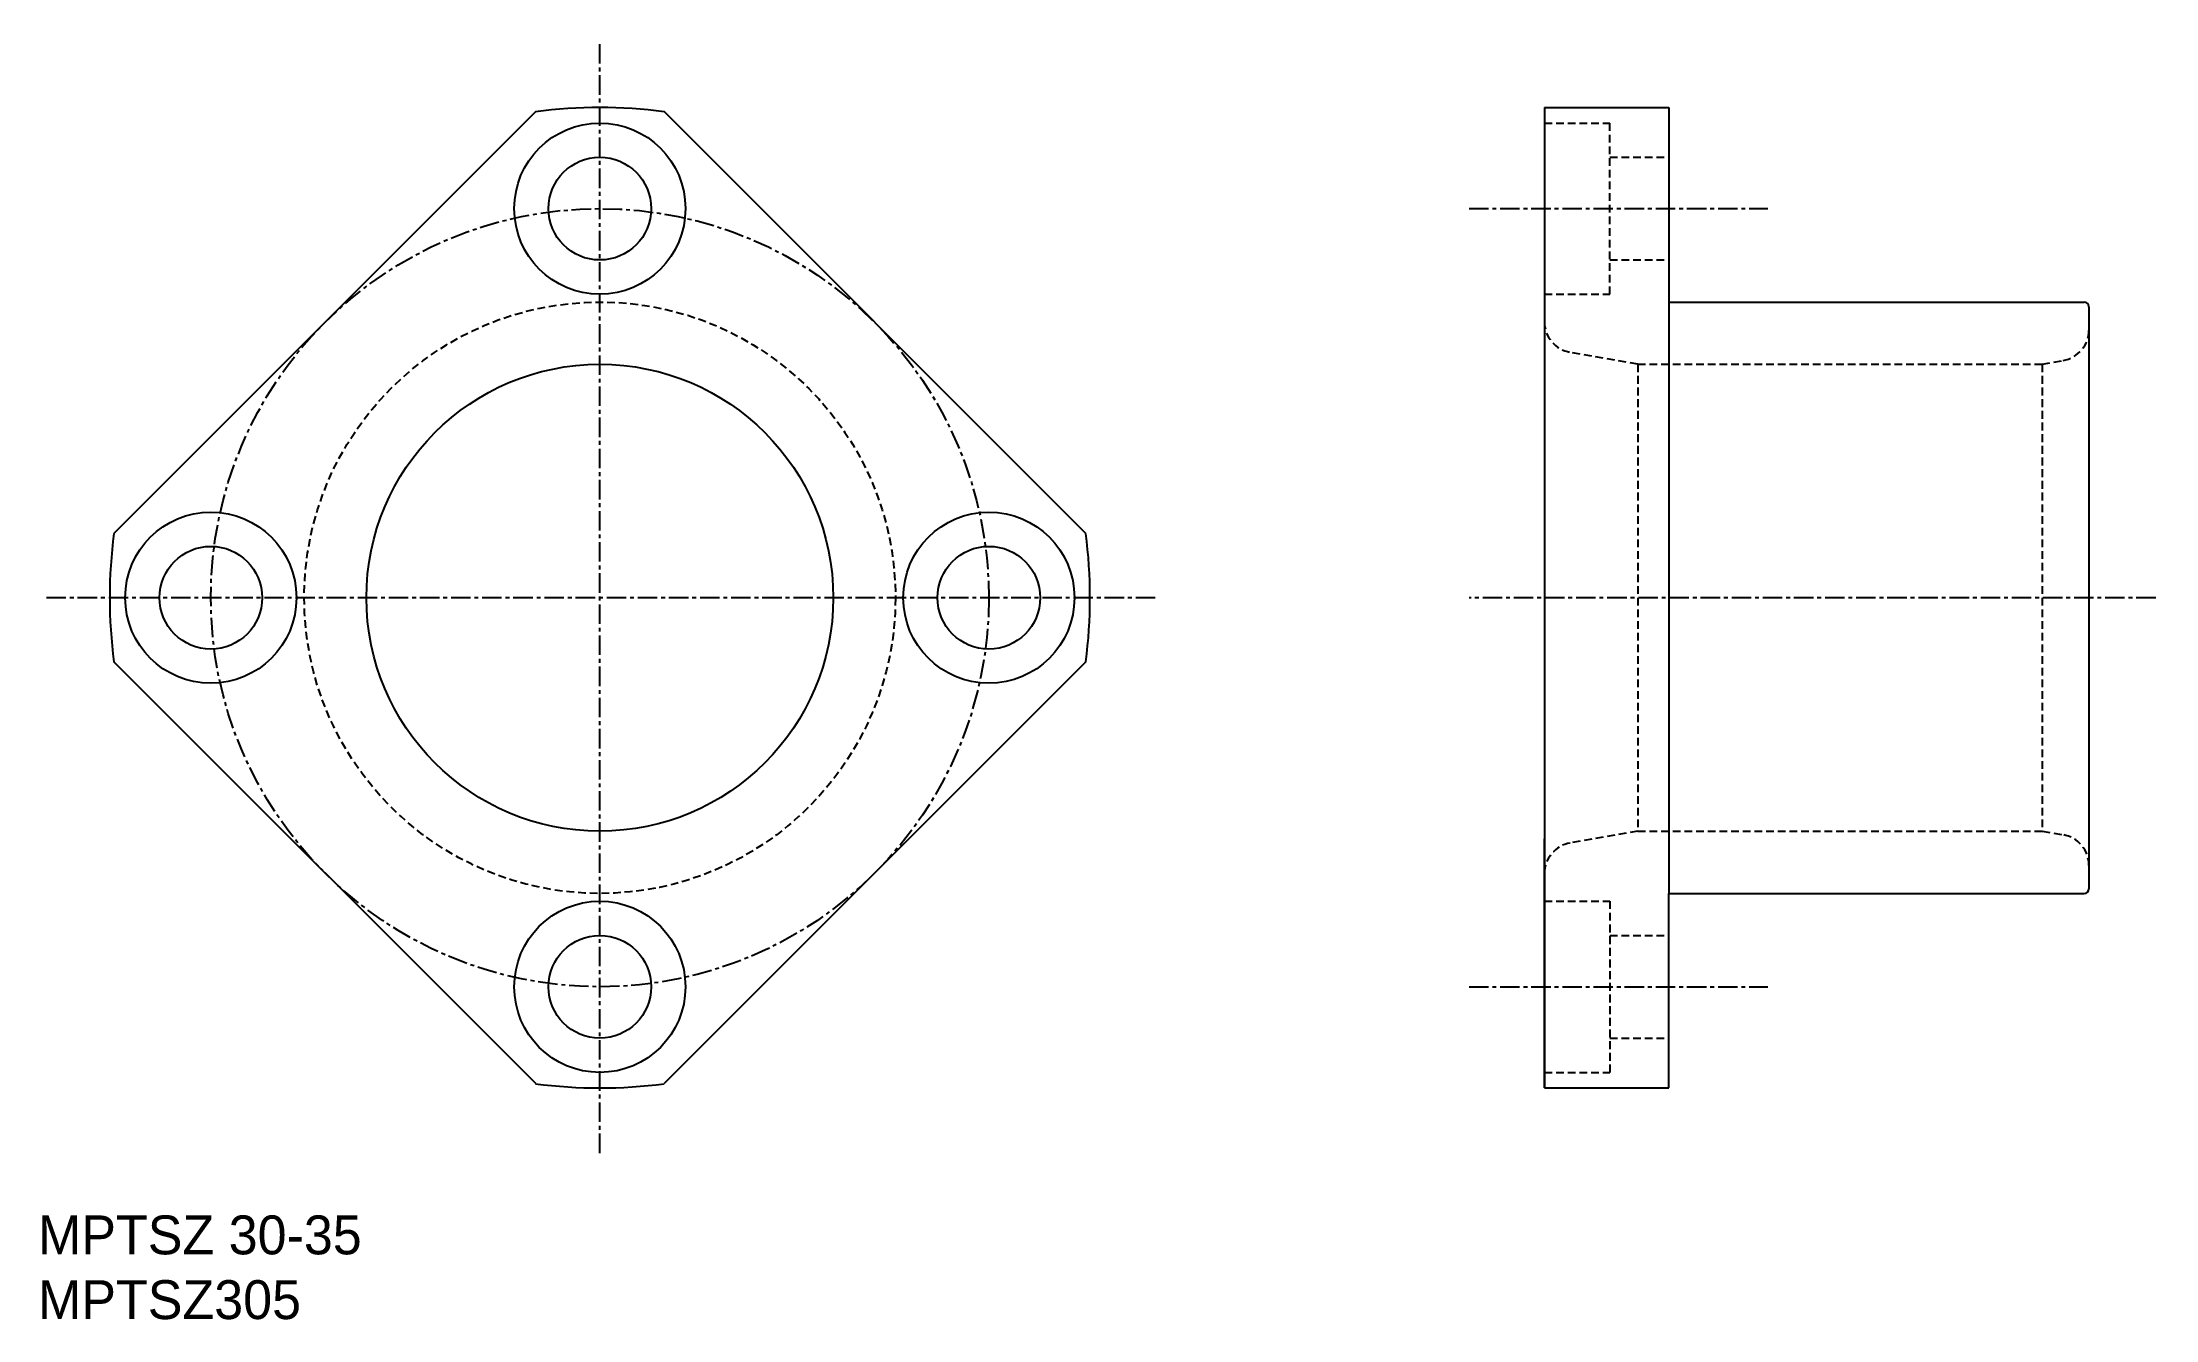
# Model space of a CAD drawing. Extents: x 53 to 189, y 48 to 130.
import ezdxf

# ---------------------------------------------------------------- set-up
doc = ezdxf.new("R2010")
doc.units = 0
doc.linetypes.add('CENTER', pattern=[2, 1.25, -0.25, 0.25, -0.25])
doc.linetypes.add('DASHED', pattern=[0.75, 0.5, -0.25])
doc.layers.get('0').update_dxf_attribs({"linetype": 'CONTINUOUS'})
doc.layers.add('CENTER', color=1, linetype='CENTER')

msp = doc.modelspace()

# ---------------------------------------------------------------- linework, layer by layer
at = {"color": 7, "linetype": 'CONTINUOUS'}
for p, q in [((84.53, 125.76), (57.42, 98.66)), ((119.88, 98.66), (92.78, 125.76)), ((149.35, 126.03), (157.35, 126.03)), ((149.35, 126.03), (149.35, 63.03)), ((157.35, 126.03), (157.35, 113.53)), ((157.35, 113.53), (184.05, 113.53)), ((157.35, 113.53), (157.35, 75.53)), ((184.35, 113.23), (184.35, 75.83)), ((84.53, 63.31), (57.42, 90.41)), ((119.88, 90.41), (92.78, 63.31)), ((149.35, 63.03), (149.35, 79.03)), ((157.35, 63.03), (157.35, 75.53)), ((157.35, 75.53), (184.05, 75.53)), ((149.35, 63.03), (157.35, 63.03))]:
    msp.add_line(p, q, dxfattribs=at)
at = {"color": 3, "linetype": 'DASHED'}
for p, q in [((149.35, 125.03), (153.55, 125.03)), ((153.55, 114.03), (153.55, 125.03)), ((153.55, 122.83), (157.35, 122.83)), ((153.55, 116.23), (157.35, 116.23)), ((149.35, 114.03), (153.55, 114.03)), ((155.35, 109.53), (151, 110.3)), ((155.35, 109.53), (155.35, 79.53)), ((155.35, 109.53), (181.35, 109.53)), ((181.35, 109.53), (182.69, 109.77)), ((181.35, 109.53), (181.35, 79.53)), ((155.35, 79.53), (151, 78.77)), ((155.35, 79.53), (181.35, 79.53)), ((181.35, 79.53), (182.69, 79.3)), ((149.35, 75.03), (153.55, 75.03)), ((153.55, 75.03), (153.55, 64.03)), ((153.55, 72.83), (157.35, 72.83)), ((153.55, 66.23), (157.35, 66.23)), ((149.35, 64.03), (153.55, 64.03))]:
    msp.add_line(p, q, dxfattribs=at)
at = {"color": 7, "linetype": 'CONTINUOUS'}
for centre, radius in [((88.65, 119.53), 5.5), ((88.65, 119.53), 3.3), ((88.65, 94.53), 15), ((63.65, 94.53), 5.5), ((113.65, 94.53), 5.5), ((63.65, 94.53), 3.3), ((113.65, 94.53), 3.3), ((88.65, 69.53), 5.5), ((88.65, 69.53), 3.3)]:
    msp.add_circle(centre, radius, dxfattribs=at)
at = {"color": 3, "linetype": 'DASHED'}
msp.add_circle((88.65, 94.53), 19, dxfattribs=at)
at = {"color": 7, "linetype": 'CONTINUOUS'}
for centre, radius, start, end in [((88.65, 94.53), 31.5, 82.472, 97.528), ((184.05, 113.23), 0.3, 0, 90), ((88.65, 94.53), 31.5, 172.472, 187.528), ((88.65, 94.53), 31.5, 352.472, 7.528), ((184.05, 75.83), 0.3, 270, 0), ((88.65, 94.53), 31.5, 262.472, 277.528)]:
    msp.add_arc(centre, radius, start, end, dxfattribs=at)
at = {"color": 3, "linetype": 'DASHED'}
for centre, start, end in [((151.35, 112.27), 180, 260), ((182.35, 111.74), 280, 0), ((182.35, 77.33), 0, 80), ((151.35, 76.8), 100, 180)]:
    msp.add_arc(centre, 2, start, end, dxfattribs=at)
at = {"layer": 'CENTER', "color": 1, "linetype": 'CENTER'}
for p, q in [((88.65, 58.85), (88.65, 130.22)), ((88.65, 58.85), (88.65, 130.22)), ((144.51, 119.53), (163.72, 119.53)), ((124.34, 94.53), (52.97, 94.53)), ((188.64, 94.53), (144.51, 94.53)), ((144.51, 69.53), (163.72, 69.53))]:
    msp.add_line(p, q, dxfattribs=at)
msp.add_circle((88.65, 94.53), 25, dxfattribs=at)

# ---------------------------------------------------------------- texts
at = {"color": 7, "linetype": 'CONTINUOUS'}
for s, p in [('MPTSZ 30-35', (52.54, 52.34)), ('MPTSZ305', (52.54, 48.18))]:
    msp.add_text(s, height=2.5, dxfattribs=at).set_placement(p)

doc.saveas('drawing.dxf')
